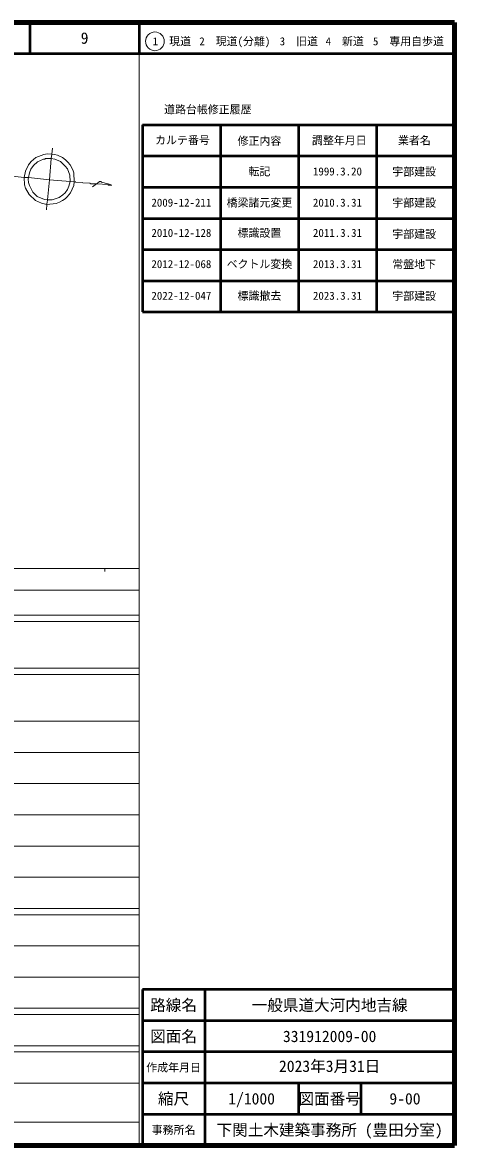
# Model space of a CAD drawing. Units: millimetres, scale not verified. Extents: x 40000 to 680000, y 20000 to 380000.
# Drawn here: x 541601 to 680000, y 20000 to 380000 of the extents above; entities that cross this region are included whole.
import ezdxf
from ezdxf.enums import TextEntityAlignment as Align

# ---------------------------------------------------------------- set-up
doc = ezdxf.new("R2010")
doc.units = ezdxf.units.MM
doc.header["$LTSCALE"] = 1000
for name, color, linetype, lineweight in [('M-BMK-SRVR', 3, 'Continuous', 13), ('M-TTL', 2, 'Continuous', 140), ('M-TTL-BAND', 7, 'Continuous', 13), ('M-TTL-FRAM', 2, 'Continuous', 50), ('M-TTL-LINE', 7, 'Continuous', 50), ('M-TTL-TXT', 7, 'Continuous', 13)]:
    doc.layers.add(name, color=color, linetype=linetype, lineweight=lineweight)
doc.styles.add('ＭＳ ゴシック', font='')
doc.styles.get('ＭＳ ゴシック').set_extended_font_data('MS Gothic')

msp = doc.modelspace()

# ---------------------------------------------------------------- linework, layer by layer
at = {"layer": 'M-BMK-SRVR'}
for p, q in [((551249, 339739), (550995, 337792)), ((550825, 336353), (550233, 329579)), ((550995, 337792), (550825, 336353)), ((535416, 331103), (542105, 330341)), ((542105, 330341), (543544, 330257)), ((543544, 330257), (550233, 329579)), ((550233, 329579), (549640, 323145)), ((550233, 329579), (556837, 328987)), ((556837, 328987), (558191, 328902)), ((558191, 328902), (558615, 328817)), ((558615, 329071), (558615, 328817)), ((565303, 328309), (564033, 327293)), ((565303, 328309), (569029, 328055)), ((549386, 321621), (549301, 319927))]:
    msp.add_line(p, q, dxfattribs=at)
for points in [[(550995, 337792), (549555, 337877), (548455, 337707), (545915, 336691), (544391, 335421), (543544, 334405), (542528, 332373), (542105, 330341)], [(550825, 336353), (548963, 336353), (548793, 336183), (548285, 336183), (546423, 335337), (545153, 334151), (544306, 332966), (543798, 331781), (543544, 330257)], [(550825, 336353), (552011, 336183), (553789, 335421), (555313, 333982), (555990, 333051), (556752, 331019), (556837, 328987)], [(550995, 337792), (551841, 337707), (552773, 337453), (554381, 336691), (555397, 335929), (556159, 335167), (556837, 334321), (557683, 332797), (558022, 331781), (558191, 328902)], [(542105, 330341), (542274, 327971), (542613, 326870), (543713, 324838), (545745, 322975), (547693, 322044), (549386, 321621)], [(543544, 330257), (543459, 329749), (543544, 328648), (543798, 327717), (544899, 325600), (546338, 324245), (548624, 323229), (549640, 323145)], [(558191, 328902), (558022, 327717), (557006, 325431), (555905, 324076), (555228, 323483), (554381, 322891), (553450, 322383), (552349, 321959), (549386, 321621)], [(556837, 328987), (556498, 327547), (555990, 326447), (555228, 325431), (554551, 324753), (553365, 323907), (551164, 323145), (549640, 323145)], [(558615, 328817), (560731, 328733), (560985, 328563), (563187, 328479), (563525, 328309), (565303, 328309)], [(565303, 328309), (565557, 328394), (566235, 328987), (566743, 328987), (566912, 328817), (568944, 328309), (569029, 328055)], [(549640, 323145), (549555, 322298), (549386, 321959), (549386, 321621)]]:
    msp.add_lwpolyline(points, dxfattribs=at)
msp.add_lwpolyline([(569029, 328055), (569198, 328225), (570214, 327886), (569029, 327886)], close=True, dxfattribs=at)
at = {"layer": 'M-TTL'}
for p, q in [((680000, 380000), (40000, 380000)), ((680000, 20000), (680000, 380000)), ((40000, 20000), (680000, 20000))]:
    msp.add_line(p, q, dxfattribs=at)
at = {"layer": 'M-TTL-BAND'}
for p, q in [((579000, 20000), (579000, 370000)), ((40000, 205000), (579000, 205000)), ((568000, 205000), (568000, 204000)), ((68000, 198000), (579000, 198000)), ((40000, 190000), (579000, 190000)), ((40000, 188000), (579000, 188000)), ((40000, 173000), (579000, 173000)), ((40000, 171000), (579000, 171000)), ((40000, 156000), (579000, 156000)), ((46000, 146000), (579000, 146000)), ((52000, 136000), (579000, 136000)), ((46000, 126000), (579000, 126000)), ((52000, 116000), (579000, 116000)), ((46000, 106000), (579000, 106000)), ((40000, 96000), (579000, 96000)), ((40000, 94000), (579000, 94000)), ((49000, 84000), (579000, 84000)), ((40000, 74000), (579000, 74000)), ((40000, 64000), (579000, 64000)), ((40000, 62000), (579000, 62000)), ((40000, 52000), (579000, 52000)), ((40000, 50000), (579000, 50000)), ((40000, 40000), (579000, 40000)), ((68000, 27500), (579000, 27500))]:
    msp.add_line(p, q, dxfattribs=at)
at = {"layer": 'M-TTL-FRAM'}
for p, q in [((580000, 347197), (580000, 287197)), ((580000, 347197), (680000, 347197)), ((580000, 287197), (680000, 287197)), ((680000, 70000), (580000, 70000)), ((580000, 70000), (580000, 20000))]:
    msp.add_line(p, q, dxfattribs=at)
at = {"layer": 'M-TTL-LINE'}
for p, q in [((543997, 380000), (543997, 370000)), ((579000, 380000), (579000, 370000)), ((40000, 370000), (680000, 370000)), ((605000, 347197), (605000, 287197)), ((630000, 347197), (630000, 287197)), ((655000, 347197), (655000, 287197)), ((580000, 337197), (680000, 337197)), ((580000, 327197), (680000, 327197)), ((580000, 317197), (680000, 317197)), ((580000, 307197), (680000, 307197)), ((580000, 297197), (680000, 297197)), ((600000, 70000), (600000, 20000)), ((680000, 60000), (580000, 60000)), ((680000, 50000), (580000, 50000)), ((680000, 40000), (580000, 40000)), ((630000, 40000), (630000, 30000)), ((650000, 40000), (650000, 30000)), ((680000, 30000), (580000, 30000))]:
    msp.add_line(p, q, dxfattribs=at)
at = {"layer": 'M-TTL-TXT'}
msp.add_circle((584031, 373958), 3000, dxfattribs=at)

# ---------------------------------------------------------------- texts
at = {"layer": 'M-TTL-TXT', "style": 'ＭＳ ゴシック'}
for s, height, p in [('9', 3666, (561497, 375000)), ('1\u3000現道', 2566, (589448, 373958)), ('2\u3000現道(分離)', 2566, (609619, 373958)), ('3\u3000旧道', 2566, (630121, 373958)), ('4\u3000新道', 2566, (644824, 373958)), ('5\u3000専用自歩道', 2566, (665228, 373958)), ('道路台帳修正履歴', 2566, (600968, 352113)), ('カルテ番号', 2566, (592839, 342277)), ('修正内容', 2566, (617509, 342023)), ('調整年月日', 2566, (643089, 342197)), ('業者名', 2566, (667134, 342197)), ('転記', 2566, (617500, 332245)), ('1999.3.20', 2566, (642500, 332245)), ('宇部建設', 2566, (667077, 332189)), ('2009-12-211', 2566, (592500, 322245)), ('橋梁諸元変更', 2566, (617500, 322245)), ('2010.3.31', 2566, (642500, 322245)), ('宇部建設', 2566, (667077, 322189)), ('宇部建設', 2566, (667077, 312189)), ('路線名', 3666, (590000, 65000)), ('路線名', 3666, (590000, 65000)), ('一般県道大河内地吉線', 3666, (640000, 65000)), ('図面名', 3666, (590000, 55000)), ('図面名', 3666, (590000, 55000)), ('331912009-00', 3666, (640000, 55000)), ('作成年月日', 2566, (590000, 45000)), ('作成年月日', 2566, (590000, 45000)), ('縮尺', 3666, (590000, 35000)), ('縮尺', 3666, (590000, 35000)), ('1/1000', 3666, (615000, 35000)), ('図面番号', 3666, (640000, 35000)), ('図面番号', 3666, (640000, 35000)), ('9-00', 3666, (664125, 35000)), ('事務所名', 2566, (590000, 25000)), ('事務所名', 2566, (590000, 25000)), ('下関土木建築事務所 (豊田分室)', 3666, (640000, 25000))]:
    msp.add_text(s, height=height, dxfattribs=at).set_placement(p, align=Align.MIDDLE_CENTER)
for s, height, p in [('2010-12-128', 2566, (592500, 310495)), ('標識設置', 2566, (617500, 310495)), ('2011.3.31', 2566, (642500, 310495)), ('2012-12-068', 2566, (592500, 300495)), ('ベクトル変換', 2566, (617500, 300495)), ('2013.3.31', 2566, (642500, 300495)), ('常盤地下', 2566, (667077, 300439)), ('2022-12-047', 2566, (592500, 290344)), ('標識撤去', 2566, (617500, 290344)), ('2023.3.31', 2566, (642500, 290344)), ('宇部建設', 2566, (667077, 290287)), ('2023年3月31日', 3666, (640000, 42500))]:
    msp.add_text(s, height=height, dxfattribs=at).set_placement(p, align=Align.BOTTOM_CENTER)

doc.saveas('drawing.dxf')
